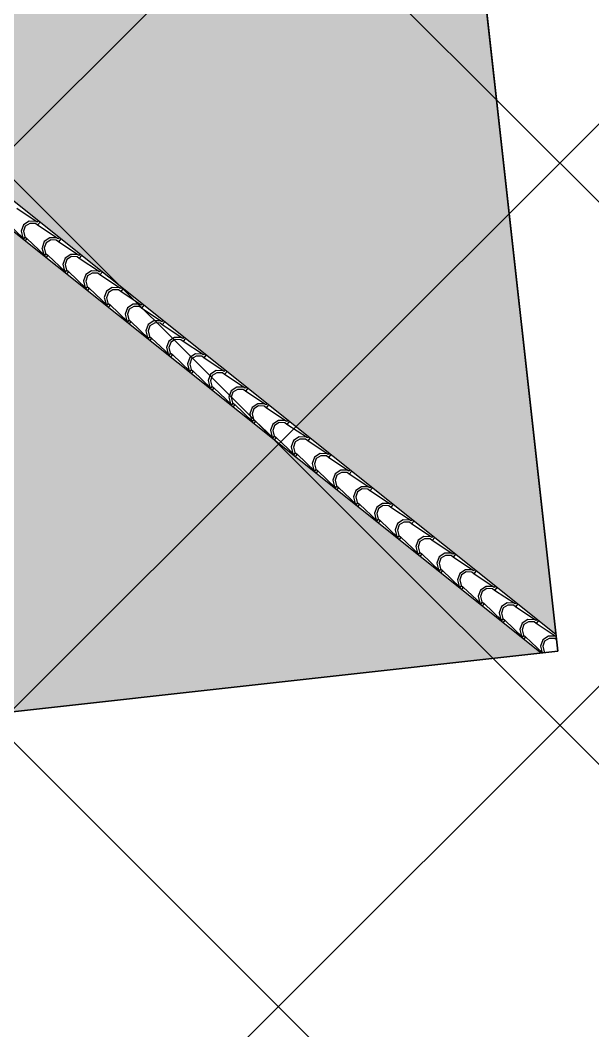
# Model space of a CAD drawing. Header units: millimetres. Extents: x 648844 to 649530, y 1246379 to 1246752.
# Drawn here: x 649288.94 to 649292.53, y 1246552.92 to 1246559.28 of the extents above; entities that cross this region are included whole.
import ezdxf

# ---------------------------------------------------------------- set-up
doc = ezdxf.new("R2010")
doc.units = ezdxf.units.MM
doc.header["$LTSCALE"] = 20
doc.header["$MEASUREMENT"] = 0
doc.layers.get('0').update_dxf_attribs({"linetype": 'CONTINUOUS'})
doc.layers.add('acera', color=8, linetype='CONTINUOUS')
doc.layers.add('TECHO', color=30, linetype='CONTINUOUS')

# ---------------------------------------------------------------- blocks, each defined once
blk = doc.blocks.new('TEJA45')
at = {"layer": 'TECHO'}
for p, q in [((-0.1915910165105004, 4.238486235740897), (-0.09791931933256848, 4.350000000000019)), ((-0.1042627085960035, 4.306883349536172), (-0.09843609721495739, 4.350000000000559)), ((-0.0899236405116497, 4.309532748100789), (-0.08519737324927235, 4.344979957377539)), ((-0.08566081842469231, 4.350000000000048), (-0.08284375475943051, 4.347182936334786)), ((-0.08520690562188094, 4.344819785472112), (-0.08002669109387028, 4.350000000000122)), ((3.552713678800501e-14, 4.260227204326622), (-0.1159182292588099, 4.162855751208912)), ((-0.0852076559721553, 4.269172403094505), (-0.1041128791895432, 4.306982768981751)), ((-0.07560361537717597, 4.278793904563692), (-0.089782529099935, 4.309514941465899)), ((-0.0474162125070734, 4.250297762661354), (-0.08522657839431957, 4.269202985878742)), ((-0.04491001779673809, 4.264601023314423), (-0.07563105469894538, 4.278779937037182)), ((-0.0094850399793458, 4.269212151439515), (-0.0449322492560924, 4.264485884177141)), ((4.973799150320701e-14, 4.278785035879814), (-0.009586078014912403, 4.269198957864852)), ((-0.3097487369831384, 4.120328765138016), (-0.2104962856374399, 4.238486274769556)), ((-0.2224212841525102, 4.188724973102381), (-0.2165133606621836, 4.232443329355096)), ((-0.2104539013465825, 4.238477996649426), (-0.2140209609375816, 4.242045056240421)), ((-0.2104539013465967, 4.238477996649419), (-0.2010012978956937, 4.229025393198516)), ((-0.208081091125905, 4.191376267011851), (-0.2033548238635277, 4.226823476288601)), ((-0.2010012978956794, 4.247930600100329), (-0.2045683574866644, 4.251497659691317)), ((-0.2033644487581583, 4.226662242335838), (-0.1915486944445277, 4.238477996649465)), ((-0.1915486944447764, 4.238477996649426), (-0.2010012978956794, 4.247930600100329)), ((-0.003757169871668964, 4.256098248815796), (-0.0474755261243871, 4.250190325325473)), ((-0.3191588410319568, 4.129773056964062), (-0.3227259006229417, 4.133340116555051)), ((-0.1159181902304027, 4.143950482081731), (-0.2340756998619469, 4.044698030736033)), ((-0.2033651858509131, 4.1510146718466), (-0.222270409068301, 4.188825037733846)), ((-0.1937600241473518, 4.160637441371289), (-0.2079389378701109, 4.191358478273497)), ((-0.1655739437549784, 4.132140232782604), (-0.2033843096422245, 4.151045455999991)), ((-0.1630664809882632, 4.14644461454392), (-0.1937875178904704, 4.160623528266679)), ((-0.1219155463064112, 4.137939673259112), (-0.1656339025591294, 4.132031749768789)), ((-0.12764152106827, 4.151054700825238), (-0.1630887303450166, 4.146328433562864)), ((-0.1159278668375592, 4.162857169042208), (-0.1277436211511898, 4.151041414728581)), ((-0.09850234030869132, 4.145431642513337), (-0.1159278668375663, 4.162857169042212)), ((-0.1079549437595944, 4.135979039062441), (-0.1159278668375663, 4.14395196214041)), ((-0.4279064574559399, 4.002171294534961), (-0.3286540061102414, 4.120328804166501)), ((-0.3405798597090239, 4.070566596668574), (-0.3346719362186974, 4.114284952921288)), ((-0.3215227157296638, 4.032856940598695), (-0.3404279389470517, 4.070667306485941)), ((-0.3286114444828456, 4.120320453513148), (-0.3321785040738447, 4.123887513104144)), ((-0.328611444482874, 4.120320453513145), (-0.319158841031971, 4.110867850062242)), ((-0.3262385417402598, 4.073219785922014), (-0.3215122744778824, 4.108666995198764)), ((-0.311916432918288, 4.042480978180546), (-0.326095346641047, 4.073202015082753)), ((-0.3215219918944356, 4.108504699199564), (-0.3097062375808051, 4.120320453513191)), ((-0.3097062375810467, 4.120320453513152), (-0.3191588410319497, 4.129773056964055)), ((-0.446768987619123, 4.002162910376885), (-0.450336047210115, 4.005729969967877)), ((-0.437316384168227, 4.011615513827795), (-0.440883443759212, 4.015182573418784)), ((-0.4278637807173169, 4.002162910376889), (-0.4373163841682199, 4.011615513827792)), ((-0.2340756608334686, 4.025792761608923), (-0.3522331704650128, 3.926540310263224)), ((-0.283731675002862, 4.013982702903839), (-0.3215420408901082, 4.032887926121226)), ((-0.2812229441797882, 4.028288205773407), (-0.3119439810819955, 4.042467119496166)), ((-0.2400739227393771, 4.019781097702669), (-0.2837922789920952, 4.013873174212346)), ((-0.2457980021581534, 4.032897250210837), (-0.2812452114349, 4.028170982948463)), ((-0.2340854099738365, 4.044699625905938), (-0.2459011642874671, 4.032883871592311)), ((-0.2166598834449687, 4.02727409937707), (-0.2340854099738436, 4.044699625905945)), ((-0.2261124868958646, 4.017821495926167), (-0.2340854099738294, 4.025794419004132)), ((-0.5460641779288835, 3.884013823931728), (-0.446811726583185, 4.002171333563268)), ((-0.4587384352657722, 3.952408220232972), (-0.4528305117754456, 3.996126576485686)), ((-0.4396802456084359, 3.914699209350832), (-0.4585854688258237, 3.952509575238079)), ((-0.4467689876191514, 4.002162910376867), (-0.4373163841682484, 3.992710306925964)), ((-0.4443959923545009, 3.955063304833079), (-0.4396697250921235, 3.990510514109829)), ((-0.4300728416892312, 3.924324514989806), (-0.4442517554119902, 3.955045551892013)), ((-0.439679535030713, 3.99034715606329), (-0.4278637807170824, 4.002162910376917)), ((-0.6642218984016708, 3.765856353328662), (-0.5649694470559723, 3.884013862960202)), ((-0.5768970108217957, 3.83424984380277), (-0.5709890873314691, 3.877968200055484)), ((-0.5649265307554003, 3.884005367240611), (-0.5684935903463995, 3.887572426831607)), ((-0.5649265307554145, 3.884005367240604), (-0.5554739273045115, 3.874552763789701)), ((-0.5554739273044973, 3.893457970691514), (-0.5590409868954893, 3.89702503028251)), ((-0.5578370781669904, 3.872189612927016), (-0.5460213238533598, 3.884005367240643)), ((-0.5460213238535943, 3.884005367240611), (-0.5554739273044973, 3.893457970691514)), ((-0.3522331314364777, 3.907635041136153), (-0.4703906410680219, 3.808382589790455)), ((-0.401889406250767, 3.895825173025077), (-0.4396997721380131, 3.914730396242465)), ((-0.3993794073712991, 3.910131797002897), (-0.4301004442735064, 3.924310710725656)), ((-0.3582322991741123, 3.901622522145985), (-0.4019506554268304, 3.895714598655662)), ((-0.3639544832466726, 3.91473979959661), (-0.3994016925234192, 3.910013532334236)), ((-0.3522429531101139, 3.926542082769668), (-0.3640587074237445, 3.914726328456041)), ((-0.3348174265812318, 3.909116556240797), (-0.3522429531101139, 3.926542082769679)), ((-0.3442700300321349, 3.899663952789901), (-0.3522429531101068, 3.907636875867869)), ((-0.5578377754871866, 3.796541478102924), (-0.5767429987045745, 3.83435184399017)), ((-0.5625534429686283, 3.836906823745043), (-0.557827175706251, 3.872354033021793)), ((-0.5482292504594071, 3.806168051797403), (-0.5624081641821661, 3.836889088699611)), ((-0.7823796188743231, 3.647698882725777), (-0.6831271675286246, 3.765856392357318)), ((-0.6950555863783023, 3.716091467368969), (-0.6891476628879758, 3.759809823621683)), ((-0.6830840738916635, 3.76584782410433), (-0.6866511334826626, 3.769414883695326)), ((-0.6830840738916919, 3.76584782410433), (-0.6736314704407889, 3.756395220653427)), ((-0.6807108935829973, 3.718750342655206), (-0.67598462632062, 3.754197551931956)), ((-0.6736314704407675, 3.775300427555241), (-0.6771985300317596, 3.778867487146229)), ((-0.6759946213032677, 3.754032069790743), (-0.6641788669896371, 3.76584782410437)), ((-0.6641788669898716, 3.765847824104334), (-0.6736314704407746, 3.775300427555237)), ((-0.4703906020396786, 3.789477320663238), (-0.5885481116712228, 3.690224869317539)), ((-0.5200471374986506, 3.777667643146319), (-0.5578575033858968, 3.796572866363707)), ((-0.517535870562817, 3.791975388232387), (-0.5482569074650243, 3.806154301955146)), ((-0.4763906756079805, 3.783463946589425), (-0.5201090318606987, 3.777556023099102)), ((-0.4821109643361083, 3.79658234898227), (-0.5175581736128549, 3.791856081719896)), ((-0.4704004962463912, 3.808384539633398), (-0.4822162505600218, 3.796568785319771)), ((-0.4529749697175092, 3.790959013104523), (-0.4704004962463841, 3.808384539633398)), ((-0.4624275731684122, 3.781506409653627), (-0.4704004962463841, 3.789479332731595)), ((-0.6759953053659373, 3.678383746855019), (-0.6949005285833252, 3.716194112742265)), ((-0.6663856592299666, 3.688011588605836), (-0.6805645729527257, 3.718732625508043)), ((-0.6356923337535179, 3.673818979461497), (-0.6664133706557251, 3.687997893184257)), ((-0.5885580393826686, 3.690226996497127), (-0.6003737936962992, 3.6784112421835)), ((-0.5711325128537865, 3.672801469968253), (-0.5885580393826544, 3.690226996497124)), ((-0.9005373393472667, 3.529541412122548), (-0.8012848880015682, 3.647698921754088)), ((-0.8132141619350435, 3.597933090933367), (-0.8073062384447169, 3.641651447186081)), ((-0.8012416170279337, 3.64769028096806), (-0.8048086766189329, 3.651257340559059)), ((-0.8012416170279621, 3.647690280968053), (-0.7917890135770591, 3.63823767751715)), ((-0.7988683441973592, 3.600593861565365), (-0.7941420769349818, 3.636041070842115)), ((-0.7917890135770378, 3.657142884418974), (-0.7953560731680227, 3.660709944009962)), ((-0.7941521644395451, 3.635874526654469), (-0.7823364101259145, 3.647690280968096)), ((-0.7823364101261348, 3.647690280968064), (-0.7917890135770378, 3.657142884418967)), ((-0.5885480726426167, 3.671319600190539), (-0.7067055822741608, 3.572067148844841)), ((-0.6382048687465414, 3.659510113267562), (-0.6760152346337875, 3.678415336484949)), ((-0.5945490520418204, 3.665305371032865), (-0.6382674082945385, 3.659397447542542)), ((-0.6002674454250894, 3.678424898367989), (-0.635714654701836, 3.673698631105616)), ((-0.5805851163046825, 3.663348866517349), (-0.5885580393826473, 3.671321789595314)), ((-0.794152835244688, 3.560226015607107), (-0.8130580584620759, 3.598036381494353)), ((-0.7845420680001425, 3.569855125413444), (-0.7987209817229015, 3.600576162315651)), ((-0.756362599994425, 3.5413525833888), (-0.7941729658816712, 3.560257806606188)), ((-0.7538487969466843, 3.555662570691752), (-0.7845698338488916, 3.569841484414511)), ((-0.7184239265140562, 3.560267447753709), (-0.7538711357908028, 3.555541180491335)), ((-0.706715582518946, 3.572069453360857), (-0.7185313368325765, 3.56025369904723)), ((-0.6892900559900497, 3.554643926831982), (-0.7067155825189246, 3.572069453360857)), ((-1.018695059820196, 3.411383941519318), (-0.9194426084744975, 3.529541451150859)), ((-0.9313727374915572, 3.479774714499563), (-0.9254648140012307, 3.523493070752277)), ((-0.9193991601642111, 3.529532737831794), (-0.9229662197552102, 3.533099797422789)), ((-0.9193991601642324, 3.529532737831776), (-0.9099465567133294, 3.520080134380873)), ((-0.9170257948113587, 3.482437380478231), (-0.9122995275489814, 3.517884589754981)), ((-0.9099465567133151, 3.538985341282704), (-0.9135136163043072, 3.542552400873692)), ((-0.9123097075758224, 3.517716983518195), (-0.9004939532621918, 3.529532737831822)), ((-0.9004939532624121, 3.529532737831797), (-0.9099465567133151, 3.5389853412827)), ((-0.7067055432457181, 3.553161879717699), (-0.8248630528772622, 3.453909428372)), ((-0.7127074284747792, 3.547146795476419), (-0.7564257847274973, 3.541238871986096)), ((-0.6987426594409527, 3.545191323381079), (-0.7067155825189175, 3.553164246459044)), ((-0.8248630138488267, 3.435004159244855), (-0.9430205234803708, 3.335751707899156)), ((-0.9123103651234814, 3.442068284359273), (-0.9312155883408693, 3.479878650246519)), ((-0.902698476770702, 3.451698662221872), (-0.9168773904934611, 3.48241969912408)), ((-0.8745203312423371, 3.423195053510049), (-0.9123306971295833, 3.442100276727437)), ((-0.8720052601382022, 3.437506161921242), (-0.9027262970404095, 3.451685075644001)), ((-0.8365804076030514, 3.442109997139426), (-0.872027616879798, 3.437383729877052)), ((-0.8248731256552233, 3.453911910224587), (-0.8366888799688539, 3.44209615591096)), ((-0.807447599126327, 3.436486383695708), (-0.824873125655202, 3.453911910224587)), ((-0.8169002025772301, 3.427033780244813), (-0.8248731256551949, 3.435006703322777)), ((-1.13685278029299, 3.293226470916263), (-1.037600328947292, 3.411383980547804)), ((-1.049531313047822, 3.361616338067563), (-1.043623389557496, 3.405334694320278)), ((-1.037556703300481, 3.41137519469552), (-1.04112376289148, 3.414942254286515)), ((-1.03755670330051, 3.411375194695516), (-1.028104099849607, 3.401922591244613)), ((-1.035183245425607, 3.3642808993893), (-1.03045697816323, 3.39972810866605)), ((-1.028104099849585, 3.420827798146426), (-1.031671159440577, 3.424394857737422)), ((-1.0304672507121, 3.399559440381921), (-1.018651496398469, 3.411375194695548)), ((-1.018651496398682, 3.41137519469552), (-1.028104099849585, 3.420827798146423)), ((-0.8308658049077238, 3.428988219919979), (-0.8745841611604419, 3.423080296429656)), ((-1.146261642985863, 3.30267025501016), (-1.149828702576848, 3.306237314601148)), ((-0.9430204844519352, 3.316846438772011), (-1.061177994083479, 3.217593987426312)), ((-1.030467895002218, 3.323910553111343), (-1.049373118219606, 3.361720918998589)), ((-1.020854885542022, 3.333542199031957), (-1.035033799264781, 3.364263235934164)), ((-0.9926780624902349, 3.305037523631288), (-1.030488428377481, 3.323942746848676)), ((-0.9901617233289102, 3.319349753150352), (-1.020882760231117, 3.333528666873111)), ((-0.9490241813424802, 3.310829644363299), (-0.9927425375951984, 3.304921720872976)), ((-0.9547368886924801, 3.323952546525081), (-0.9901840979692267, 3.319226279262708)), ((-0.9430306687915007, 3.335754367088317), (-0.9548464231051312, 3.32393861277469)), ((-0.9256051422625973, 3.318328840559435), (-0.9430306687914722, 3.33575436708831)), ((-0.9350577457135003, 3.308876237108539), (-0.9430306687914651, 3.316849160186504)), ((-1.255010500765792, 3.175069000313204), (-1.155758049420093, 3.293226509944745)), ((-1.167689888604336, 3.243457961633766), (-1.16178196511401, 3.28717631788648)), ((-1.148625424880983, 3.205752821863452), (-1.167530648098371, 3.243563187750699)), ((-1.155714246436759, 3.293217651559246), (-1.159281306027758, 3.296784711150242)), ((-1.15571424643678, 3.293217651559239), (-1.146261642985877, 3.283765048108336)), ((-1.153340696040082, 3.24612441829856), (-1.148614428777705, 3.28157162757531)), ((-1.139011294312198, 3.215385735839561), (-1.153190208034957, 3.246106772741769)), ((-1.148624793848377, 3.281401897245647), (-1.136809039534747, 3.293217651559274)), ((-1.136809039534953, 3.29321765155925), (-1.146261642985856, 3.302670255010153)), ((-1.273871789573029, 3.175060108422976), (-1.277438849164021, 3.178627168013964)), ((-1.264419186122126, 3.184512711873882), (-1.267986245713111, 3.188079771464871)), ((-1.254966582671223, 3.175060108422976), (-1.264419186122126, 3.184512711873879)), ((-1.061177955054994, 3.198688718299206), (-1.179335464686538, 3.099436266953507)), ((-1.110835793738126, 3.186879993752527), (-1.148646159625372, 3.205785216969915)), ((-1.108318186520428, 3.201193344379842), (-1.139039223422635, 3.215372258102601)), ((-1.067182557776327, 3.192671068806732), (-1.110900914029045, 3.186763145316409)), ((-1.072893369780999, 3.205795095910862), (-1.108340579057746, 3.201068828648488)), ((-1.061188211927778, 3.217596823952046), (-1.073003966241409, 3.205781069638419)), ((-1.043762685398868, 3.200171297423161), (-1.06118821192775, 3.217596823952043)), ((-1.053215288849771, 3.190718693972261), (-1.061188211927742, 3.19869161705023)), ((-1.373168221238593, 3.056911529710149), (-1.273915769892895, 3.17506903934169)), ((-1.285848464160601, 3.125299585201766), (-1.279940540670275, 3.169017941454481)), ((-1.266782954759748, 3.087595090615572), (-1.285688177977136, 3.125405456502818)), ((-1.27387178957305, 3.175060108422965), (-1.264419186122147, 3.165607504972062)), ((-1.271498146654451, 3.127967937208719), (-1.266771879392074, 3.16341514648547)), ((-1.257167703082374, 3.097229272647162), (-1.271346616805133, 3.127950309549369)), ((-1.266782336984654, 3.163244354109374), (-1.254966582671024, 3.175060108423001)), ((-1.491325941711231, 2.938754059107264), (-1.392073490365533, 3.056911568738805)), ((-1.404007039717101, 3.007141208767965), (-1.398099116226774, 3.05085956502068)), ((-1.392029332709299, 3.056902565286702), (-1.395596392300298, 3.060469624877697)), ((-1.39202933270932, 3.056902565286691), (-1.382576729258417, 3.047449961835788)), ((-1.382576729258403, 3.066355168737612), (-1.386143788849395, 3.069922228328608)), ((-1.384939880120932, 3.0450868109731), (-1.373124125807301, 3.056902565286727)), ((-1.3731241258075, 3.056902565286705), (-1.382576729258403, 3.066355168737608)), ((-1.179335425658017, 3.080530997826433), (-1.297492935289561, 2.981278546480734)), ((-1.228993524985995, 3.068722463873762), (-1.266803890873241, 3.08762768709115)), ((-1.226474649713587, 3.083036935610096), (-1.257195686615795, 3.097215849332855)), ((-1.185340934209286, 3.074512493250293), (-1.229059290462004, 3.06860456975997)), ((-1.19104985087089, 3.087637645296461), (-1.226497060147636, 3.082911378034087)), ((-1.179345755064055, 3.099439280815776), (-1.191161509377686, 3.087623526502149)), ((-1.161920228535138, 3.082013754286891), (-1.179345755064013, 3.099439280815766)), ((-1.171372831986041, 3.072561150835991), (-1.179345755064013, 3.08053407391396)), ((-1.384940484638499, 2.969437359367674), (-1.403845707855886, 3.007247725254921)), ((-1.389655597268458, 3.009811456121579), (-1.384929330006081, 3.045258665398329)), ((-1.375324111853324, 2.979072809456422), (-1.389503025576083, 3.00979384635863)), ((-1.609483662184033, 2.820596588504205), (-1.510231210838334, 2.938754098135746)), ((-1.522165615273849, 2.888982832332363), (-1.516257691783522, 2.932701188585078)), ((-1.510186875845577, 2.938745022150432), (-1.513753935436576, 2.942312081741427)), ((-1.510186875845605, 2.938745022150421), (-1.500734272394702, 2.929292418699518)), ((-1.507813047882699, 2.891654975032647), (-1.503086780620322, 2.927102184309398)), ((-1.500734272394673, 2.948197625601342), (-1.504301331985666, 2.95176468519233)), ((-1.503097423257209, 2.926929267836826), (-1.491281668943579, 2.938745022150453)), ((-1.49128166894377, 2.938745022150432), (-1.500734272394673, 2.948197625601335)), ((-1.297492896261112, 2.962373277353592), (-1.415650405892656, 2.863120826007894)), ((-1.347151256233893, 2.950564933994997), (-1.384961622121139, 2.969470157212385)), ((-1.344631112904288, 2.964880526839199), (-1.375352149806496, 2.979059440561958)), ((-1.303499310642231, 2.956353917693853), (-1.347217666894949, 2.95044599420353)), ((-1.309206331958961, 2.969480194682298), (-1.344653541235708, 2.964753927419924)), ((-1.297503298200333, 2.981281737679506), (-1.309319052513963, 2.969465983365879)), ((-1.280077771671415, 2.96385621115062), (-1.29750329820029, 2.981281737679495)), ((-1.289530375122318, 2.954403607699724), (-1.297503298200283, 2.962376530777686)), ((-1.503098014517263, 2.851279628119784), (-1.522003237734651, 2.88908999400703)), ((-1.493480520623876, 2.860916346264851), (-1.507659434346635, 2.891637383167058)), ((-1.462787576094982, 2.846724118068312), (-1.493508612997189, 2.860903031791072)), ((-1.41566084133661, 2.863124194543236), (-1.427476595650241, 2.851308440229609)), ((-1.398235314807685, 2.845698668014347), (-1.41566084133656, 2.863124194543225)), ((-1.727641382656969, 2.702439117900973), (-1.628388931311271, 2.820596627532513)), ((-1.640324190830356, 2.770824455898556), (-1.634416267340029, 2.81454281215127)), ((-1.628344418981847, 2.820587479014158), (-1.631911478572839, 2.82415453860515)), ((-1.628344418981868, 2.820587479014147), (-1.618891815530965, 2.811134875563244)), ((-1.625970498497189, 2.773498493941911), (-1.621244231234812, 2.808945703218662)), ((-1.618891815530944, 2.830040082465064), (-1.622458875121929, 2.833607142056053)), ((-1.621254966393487, 2.808771724700552), (-1.609439212079856, 2.820587479014179)), ((-1.609439212080048, 2.820587479014161), (-1.618891815530951, 2.830040082465064)), ((-1.415650366864142, 2.844215556880823), (-1.533807876495686, 2.744963105535124)), ((-1.465308987481798, 2.832407404116246), (-1.503119353369044, 2.851312627333634)), ((-1.42165768707698, 2.838195342137173), (-1.465376043329698, 2.83228741864685)), ((-1.427362813048838, 2.8513227440679), (-1.462810022325584, 2.846596476805527)), ((-1.407687918258588, 2.836246064563447), (-1.41566084133656, 2.844218987641415)), ((-1.621255544396, 2.733121896871847), (-1.640160767613388, 2.770932262759093)), ((-1.611636929394813, 2.742759883074104), (-1.625815843117572, 2.773480919976311)), ((-1.583466718729717, 2.714249874237503), (-1.621277084616963, 2.73315509745489)), ((-1.580944039285683, 2.728567709297419), (-1.61166507618789, 2.742746623020178)), ((-1.545519294137819, 2.733165293453617), (-1.580966503414565, 2.728439026191243)), ((-1.533818384472887, 2.744966651406965), (-1.545634138786518, 2.733150897093338)), ((-1.516392857943956, 2.727541124878073), (-1.533818384472831, 2.744966651406948)), ((-1.845799103129757, 2.584281647297914), (-1.746546651784058, 2.702439156929454)), ((-1.758482766386621, 2.652666079466556), (-1.752574842896294, 2.696384435719271)), ((-1.74650196211811, 2.702429935877895), (-1.750069021709102, 2.70599699546889)), ((-1.746501962118138, 2.702429935877877), (-1.737049358667235, 2.692977332426974)), ((-1.744127949111437, 2.655342012852969), (-1.73940168184906, 2.69078922212972)), ((-1.737049358667214, 2.711882539328798), (-1.740616418258206, 2.715449598919786)), ((-1.739412509529764, 2.690614181564278), (-1.727596755216133, 2.702429935877905)), ((-1.727596755216311, 2.702429935877895), (-1.737049358667214, 2.711882539328798)), ((-1.533807837467243, 2.726057836407978), (-1.651965347098788, 2.62680538506228)), ((-1.539816063509036, 2.720036766580851), (-1.583534419761754, 2.714128843090528)), ((-1.525845461394859, 2.718088521427173), (-1.533818384472831, 2.726061444505142)), ((-1.651965308070309, 2.607900115935173), (-1.770122817701854, 2.508647664589475)), ((-1.739413074274765, 2.61496416562397), (-1.758318297492153, 2.652774531511216)), ((-1.729793338165379, 2.624603419882536), (-1.743972251888138, 2.655324456784744)), ((-1.701624449977587, 2.596092344358734), (-1.739434815864833, 2.614997567576122)), ((-1.699100502478018, 2.610411300527293), (-1.729821539380225, 2.624590214250052)), ((-1.6636757752268, 2.615007842839329), (-1.699122984503546, 2.610281575576956)), ((-1.651975927609165, 2.626809108270695), (-1.663791681922795, 2.614993353957068)), ((-1.634550401080226, 2.609383581741803), (-1.651975927609101, 2.626809108270681)), ((-1.644003004531122, 2.599930978290903), (-1.651975927609094, 2.607903901368879)), ((-1.963956823602409, 2.466124176695029), (-1.86470437225671, 2.58428168632657)), ((-1.876641341943376, 2.53450770303095), (-1.87073341845305, 2.578226059283665)), ((-1.864659505254387, 2.584272392741614), (-1.868226564845386, 2.587839452332609)), ((-1.864659505254409, 2.584272392741603), (-1.855206901803506, 2.5748197892907)), ((-1.86228539972555, 2.537185531764937), (-1.857559132463173, 2.572632741041687)), ((-1.855206901803498, 2.593724996192527), (-1.85877396139449, 2.597292055783516)), ((-1.857570052666041, 2.572456638428005), (-1.845754298352411, 2.584272392741632)), ((-1.845754298352588, 2.584272392741617), (-1.855206901803491, 2.59372499619252)), ((-1.657974439943793, 2.601878191024166), (-1.701692796196511, 2.595970267533843)), ((-1.973364444939762, 2.47556745305625), (-1.976931504530747, 2.479134512647239)), ((-1.770122778673361, 2.489742395462365), (-1.888280288304905, 2.390489944116666)), ((-1.857570604153551, 2.496806434376108), (-1.876475827370939, 2.534616800263354)), ((-1.847949746935555, 2.506446956690137), (-1.862128660658314, 2.537167993592345)), ((-1.81978218122547, 2.477934814479969), (-1.857592547112716, 2.496840037697357)), ((-1.817256965670367, 2.49225489175716), (-1.847978002572574, 2.506433805479919)), ((-1.776132816376737, 2.483719615467727), (-1.819851172629456, 2.477811691977404)), ((-1.781832256315774, 2.496850392225053), (-1.81727946559252, 2.492124124962679)), ((-1.770133470745442, 2.508651565134425), (-1.781949225059073, 2.496835810820798)), ((-1.752707944216503, 2.491226038605529), (-1.770133470745385, 2.508651565134411)), ((-1.762160547667406, 2.481773435154633), (-1.770133470745371, 2.489746358232598)), ((-2.082114544075353, 2.347966706091803), (-1.982862092729654, 2.466124215723344)), ((-1.994799917499641, 2.416349326598954), (-1.988891994009315, 2.460067682851669)), ((-1.975728134032288, 2.378648703128178), (-1.994633357249675, 2.416459069015424)), ((-1.982817048390658, 2.466114849605344), (-1.986384107981657, 2.469681909196343)), ((-1.982817048390686, 2.466114849605333), (-1.973364444939783, 2.45666224615443)), ((-1.980442850339919, 2.419029050675103), (-1.975716583077542, 2.454476259951853)), ((-1.966106155705724, 2.388290493497742), (-1.980285069428483, 2.419011530399949)), ((-1.975727595802319, 2.454299095291731), (-1.963911841488688, 2.466114849605358)), ((-1.963911841488859, 2.46611484960534), (-1.973364444939762, 2.475567453056243)), ((-2.100974591526935, 2.347957306469077), (-2.104541651117927, 2.351524366060072)), ((-2.091521988076039, 2.357409909919983), (-2.095089047667024, 2.360976969510965)), ((-2.082069384625136, 2.347957306469073), (-2.091521988076039, 2.357409909919976)), ((-1.888280249276434, 2.37158467498956), (-2.006437758907978, 2.272332223643861)), ((-1.937939912473368, 2.359777284601215), (-1.975750278360614, 2.378682507818603)), ((-1.935413428861061, 2.374098482986273), (-1.966134465763268, 2.388277396709032)), ((-1.894291192810599, 2.365561039911164), (-1.938009549063317, 2.359653116420841)), ((-1.899988737404293, 2.378692941610829), (-1.935435946681039, 2.373966674348456)), ((-1.888291013881719, 2.390494021998155), (-1.90010676819535, 2.378678267684528)), ((-1.870865487352773, 2.373068495469258), (-1.888291013881648, 2.390494021998133)), ((-1.880318090803677, 2.363615892018363), (-1.888291013881641, 2.371588815096327)), ((-2.200272264548296, 2.229809235488567), (-2.101019813202598, 2.347966745120107)), ((-2.112958493056141, 2.29819095016515), (-2.107050569565814, 2.341909306417865)), ((-2.093885663911045, 2.260490971880294), (-2.112790887128433, 2.298301337767541)), ((-2.100974591526956, 2.347957306469056), (-2.091521988076053, 2.338504703018152)), ((-2.098600300954161, 2.300872569586161), (-2.093874033691783, 2.336319778862912)), ((-2.084262564476674, 2.270134030307005), (-2.098441478199433, 2.300855067209213)), ((-2.093885138938596, 2.336141552155457), (-2.082069384624965, 2.347957306469084)), ((-2.318429985020934, 2.111651764885686), (-2.219177533675236, 2.229809274517226)), ((-2.219132134663198, 2.229799763332796), (-2.222699194254197, 2.233366822923792)), ((-2.219132134663234, 2.229799763332785), (-2.209679531212331, 2.220347159881882)), ((-2.209679531212309, 2.239252366783706), (-2.213246590803301, 2.242819426374698)), ((-2.212042682074873, 2.217984009019183), (-2.200226927761243, 2.22979976333281)), ((-2.200226927761406, 2.2297997633328), (-2.209679531212309, 2.239252366783703)), ((-2.006437719879585, 2.25342695451668), (-2.124595229511129, 2.154174503170982)), ((-2.056097643721252, 2.24161975472245), (-2.093908009608498, 2.260524977939838)), ((-2.053569892051748, 2.25594207421538), (-2.084290928953955, 2.270120987938139)), ((-2.012449569244438, 2.2474024643546), (-2.056167925497157, 2.241494540864277)), ((-2.018145218494176, 2.260535490996432), (-2.053592427770923, 2.255809223734058)), ((-2.006448557017997, 2.272336478861885), (-2.018264311331627, 2.260520724548257)), ((-1.989023030489044, 2.254910952332985), (-2.006448557017926, 2.272336478861867)), ((-1.998475633939947, 2.245458348882085), (-2.006448557017919, 2.253431271960061)), ((-2.231117068612647, 2.180032573731356), (-2.225209145122321, 2.223750929984071)), ((-2.212043193789803, 2.142333240632382), (-2.230948417007191, 2.180143606519628)), ((-2.216757751568522, 2.182716088496324), (-2.212031484306145, 2.218163297773074)), ((-2.20241897324761, 2.151977567116258), (-2.216597886970369, 2.182698604018466)), ((-2.436587705493885, 1.993494294282453), (-2.337335254148186, 2.111651803913993)), ((-2.349275644168912, 2.061874197299353), (-2.343367720678586, 2.105592553552068)), ((-2.337289677799475, 2.111642220196526), (-2.340856737390467, 2.115209279787518)), ((-2.337289677799504, 2.111642220196511), (-2.327837074348601, 2.102189616745608)), ((-2.33491520218265, 2.064559607408288), (-2.330188934920272, 2.100006816685038)), ((-2.327837074348579, 2.121094823647432), (-2.331404133939571, 2.124661883238428)), ((-2.330200225211151, 2.099826465882909), (-2.31838447089752, 2.111642220196536)), ((-2.318384470897676, 2.111642220196526), (-2.327837074348579, 2.121094823647429)), ((-2.124595190482559, 2.135269234043939), (-2.242752700114103, 2.03601678269824)), ((-2.17425537496915, 2.123462224843689), (-2.212065740856396, 2.142367448061076)), ((-2.171726355244928, 2.137785665445634), (-2.202447392147135, 2.151964579168393)), ((-2.130607945679202, 2.129243888797919), (-2.17432630193192, 2.123335965307596)), ((-2.136301699582702, 2.142378040382205), (-2.171748908859449, 2.137651773119831)), ((-2.124606100154274, 2.154178935725614), (-2.136421854467905, 2.142363181411987)), ((-2.107180573625321, 2.136753409196714), (-2.124606100154196, 2.154178935725589)), ((-2.116633177076217, 2.127300805745815), (-2.124606100154182, 2.13527372882378)), ((-2.330200723668554, 2.024175509384502), (-2.349105946885942, 2.061985875271748)), ((-2.320575382017786, 2.033821103923863), (-2.334754295740545, 2.06454214082607)), ((-2.289882818435615, 2.01962925667474), (-2.320603855337822, 2.033808170397499)), ((-2.242763643290552, 2.036021392589344), (-2.254579397604182, 2.024205638275717)), ((-2.225338116761591, 2.018595866060441), (-2.242763643290466, 2.036021392589316)), ((-2.554745425966679, 1.875336823679397), (-2.455492974620981, 1.993494333310938)), ((-2.467434219725661, 1.943715820863755), (-2.461526296235334, 1.987434177116469)), ((-2.455447220935753, 1.993484677060259), (-2.459014280526752, 1.997051736651255)), ((-2.455447220935774, 1.993484677060245), (-2.445994617484871, 1.984032073609342)), ((-2.453072652796898, 1.946403126319346), (-2.448346385534521, 1.981850335596096)), ((-2.44599461748485, 2.002937280511166), (-2.449561677075842, 2.006504340102154)), ((-2.448357768347428, 1.981668922746636), (-2.436542014033797, 1.993484677060263)), ((-2.436542014033947, 1.993484677060259), (-2.44599461748485, 2.002937280511162)), ((-2.242752661085667, 2.017111513571098), (-2.360910170717212, 1.9178590622254)), ((-2.292413106217069, 2.005304694964952), (-2.330223472104315, 2.02420991818234)), ((-2.248766322111251, 2.011085313241601), (-2.292484678363969, 2.005177389751278)), ((-2.254458180671243, 2.024220589767982), (-2.28990538994799, 2.019494322505608)), ((-2.234790720212494, 2.009143262609545), (-2.242763643290459, 2.017116185687509)), ((-2.44835825354734, 1.906017778136647), (-2.467263476764728, 1.943828144023893)), ((-2.438731790788353, 1.915664640732292), (-2.452910704511112, 1.946385677634499)), ((-2.408039281627133, 1.901472847904234), (-2.43876031852934, 1.915651761626993)), ((-2.360921186426829, 1.917863849453074), (-2.372736940740459, 1.906048095139447)), ((-2.343495659897862, 1.90043832292417), (-2.360921186426737, 1.917863849453049)), ((-2.672903146439467, 1.757179353076342), (-2.573650695093768, 1.875336862707883)), ((-2.585592795282174, 1.825557444429958), (-2.579684871791848, 1.869275800682672)), ((-2.573604764072023, 1.875327133923982), (-2.577171823663022, 1.878894193514977)), ((-2.573604764072044, 1.875327133923967), (-2.564152160621141, 1.865874530473064)), ((-2.571230103411139, 1.828246645230415), (-2.566503836148762, 1.863693854507165)), ((-2.564152160621127, 1.884779737374888), (-2.567719220212119, 1.88834679696588)), ((-2.566515311483705, 1.863511379610362), (-2.554699557170075, 1.875327133923989)), ((-2.554699557170224, 1.875327133923978), (-2.564152160621127, 1.884779737374881)), ((-2.360910131688769, 1.898953793098254), (-2.479067641320313, 1.799701341752556)), ((-2.410570837464959, 1.887147165086184), (-2.448381203352206, 1.906052388303571)), ((-2.366924698545105, 1.892926737685034), (-2.410643054797823, 1.887018814194711)), ((-2.372614661760217, 1.906063139153702), (-2.408061871036963, 1.901336871891328)), ((-2.352948263348765, 1.890985719473271), (-2.360921186426737, 1.898958642551243)), ((-2.479067602291835, 1.780796072625453), (-2.597225111923379, 1.681543621279754)), ((-2.566515783426098, 1.78786004688876), (-2.585421006643486, 1.825670412776006)), ((-2.556888199558905, 1.797508177540724), (-2.571067113281664, 1.828229214442931)), ((-2.528728568712815, 1.768989635207408), (-2.566538934600061, 1.787894858424796)), ((-2.526195744818651, 1.783316439133724), (-2.556916781720858, 1.797495352856483)), ((-2.490771142849198, 1.787905688539425), (-2.526218352125944, 1.783179421277051)), ((-2.479078729563106, 1.799706306316804), (-2.490894483876737, 1.787890552003176)), ((-2.461653203034139, 1.782280779787897), (-2.479078729563014, 1.799706306316772)), ((-2.471105806485035, 1.772828176336997), (-2.479078729563007, 1.780801099414965)), ((-2.791060866912261, 1.639021882473276), (-2.691808415566562, 1.757179392104817)), ((-2.703751370838674, 1.707399067996157), (-2.697843447348347, 1.751117424248871)), ((-2.691762307208286, 1.757169590787711), (-2.695329366799285, 1.760736650378707)), ((-2.691762307208322, 1.757169590787701), (-2.682309703757419, 1.747716987336798)), ((-2.689387554025622, 1.710090164139668), (-2.684661286763244, 1.745537373416418)), ((-2.68230970375739, 1.766622194238618), (-2.685876763348382, 1.770189253829606)), ((-2.684672854619983, 1.745353836474088), (-2.672857100306352, 1.757169590787715)), ((-2.672857100306487, 1.757169590787715), (-2.68230970375739, 1.766622194238618)), ((-2.485083074978945, 1.774768162128474), (-2.528801431231663, 1.768860238638151)), ((-2.597225072894851, 1.662638352152683), (-2.715382582526395, 1.563385900806985)), ((-2.684673313304828, 1.669702315640802), (-2.703578536522215, 1.707512681528048)), ((-2.675044608329848, 1.679351714349984), (-2.689223522052608, 1.710072751252191)), ((-2.646886299960748, 1.650832105328671), (-2.684696665847994, 1.669737328546059)), ((-2.644352208010176, 1.665160030363211), (-2.675073244912383, 1.67933894408597)), ((-2.603241451413716, 1.65660958657179), (-2.646959807666434, 1.650701663081467)), ((-2.608927623939977, 1.6697482379249), (-2.644374833216723, 1.665021970662526)), ((-2.597236272699384, 1.681548763180533), (-2.609052027013014, 1.669733008866906)), ((-2.579810746170402, 1.664123236651626), (-2.597236272699277, 1.681548763180501)), ((-2.589263349621298, 1.654670633200727), (-2.59723627269927, 1.662643556278695)), ((-2.909218587385205, 1.520864411870047), (-2.809966136039506, 1.639021921501588)), ((-2.821909946394939, 1.589240691564164), (-2.816002022904613, 1.632959047816879)), ((-2.802830843183607, 1.55154458439295), (-2.821736066400995, 1.589354950280196)), ((-2.809919850344563, 1.639012047651438), (-2.813486909935556, 1.64257910724243)), ((-2.809919850344592, 1.639012047651423), (-2.800467246893689, 1.62955944420052)), ((-2.807545004639749, 1.591933683051629), (-2.802818737377372, 1.627380892328379)), ((-2.793201017100024, 1.561195251157582), (-2.807379930822783, 1.591916288059789)), ((-2.800467246893668, 1.648464651102348), (-2.80403430648466, 1.65203171069334)), ((-2.80283039775626, 1.627196293337814), (-2.79101464344263, 1.639012047651441)), ((-2.791014643442765, 1.639012047651441), (-2.800467246893668, 1.648464651102344)), ((-2.918624790029938, 1.530307107966074), (-2.92219184962093, 1.533874167557062)), ((-2.909172186579035, 1.520854504515167), (-2.918624790029938, 1.53030710796607)), ((-2.715382543497967, 1.544480631679839), (-2.833540053129511, 1.445228180334141)), ((-2.76504403120866, 1.532674575449917), (-2.802854397095906, 1.551579798667305)), ((-2.762508671201701, 1.547003621592701), (-2.793229708103908, 1.56118253531546)), ((-2.721399827845751, 1.538451011015471), (-2.765118184098469, 1.532543087525148)), ((-2.727084105028048, 1.55159078731074), (-2.762531314304795, 1.546864520048366)), ((-2.715393815835661, 1.563391220044263), (-2.727209570149292, 1.551575465730636)), ((-2.697968289306679, 1.545965693515353), (-2.715393815835554, 1.563391220044231)), ((-2.707420892757582, 1.536513090064457), (-2.715393815835547, 1.544486013142421)), ((-3.027376307857843, 1.402706941267166), (-2.928123856512144, 1.520864450898706)), ((-2.940068521951446, 1.471082315130367), (-2.934160598461119, 1.514800671383082)), ((-2.920988373062372, 1.433386853145059), (-2.939893596279759, 1.471197219032305)), ((-2.928077393480834, 1.520854504515164), (-2.931644453071826, 1.524421564106159)), ((-2.928077393480862, 1.520854504515153), (-2.918624790029959, 1.51140190106425)), ((-2.92570245525399, 1.473777201962687), (-2.920976187991613, 1.509224411239437)), ((-2.911357425870584, 1.443038787966014), (-2.925536339593343, 1.473759824868221)), ((-2.920987940892537, 1.50903875020154), (-2.909172186578907, 1.520854504515167)), ((-3.145534028330495, 1.284549470664281), (-3.046281576984796, 1.402706980295822)), ((-3.046234936617104, 1.402696961378897), (-3.049801996208103, 1.406264020969893)), ((-3.04623493661714, 1.402696961378876), (-3.036782333166236, 1.393244357927973)), ((-3.036782333166215, 1.412149564829807), (-3.0403493927572, 1.415716624420792)), ((-3.039145484028815, 1.390881207065267), (-3.027329729715184, 1.402696961378894)), ((-3.027329729715305, 1.402696961378897), (-3.036782333166208, 1.4121495648298)), ((-2.833540014101025, 1.426322911207034), (-2.95169752373257, 1.327070459861336)), ((-2.883201762456515, 1.414517045571142), (-2.921012128343762, 1.433422268788529)), ((-2.880665134393212, 1.428847212822195), (-2.911386171295419, 1.443026126544954)), ((-2.839558204279591, 1.420292435458908), (-2.883276560532309, 1.414384511968585)), ((-2.845240586117015, 1.43343333669646), (-2.880687795393762, 1.428707069434086)), ((-2.833551358971938, 1.445233676907993), (-2.845367113285569, 1.433417922594366)), ((-2.81612583244295, 1.427808150379082), (-2.833551358971825, 1.445233676907957)), ((-2.825578435893853, 1.418355546928183), (-2.833551358971818, 1.426328470006148)), ((-3.058227097507704, 1.352923938698371), (-3.052319174017377, 1.396642294951086)), ((-3.039145902941115, 1.315229121897154), (-3.058051126158503, 1.3530394877844)), ((-3.043859905868239, 1.355620720873752), (-3.039133638605861, 1.391067930150502)), ((-3.029513834641143, 1.32488232477445), (-3.043692748363902, 1.355603361676657)), ((-2.951697484704127, 1.308165190734183), (-3.069854994335671, 1.208912739388484)), ((-3.00135949370442, 1.296359515692391), (-3.039169859591667, 1.315264738909779)), ((-2.998821597584737, 1.310690804051681), (-3.029542634486944, 1.32486971777444)), ((-2.957716580713459, 1.302133859902348), (-3.001434936966177, 1.296225936412025)), ((-2.963397067206891, 1.315275886082055), (-2.998844276483638, 1.310549618819682)), ((-2.951708902108216, 1.327076133771723), (-2.963524656421846, 1.315260379458095)), ((-2.93428337557922, 1.309650607242808), (-2.951708902108102, 1.327076133771691)), ((-2.943735979030116, 1.300198003791909), (-2.951708902108088, 1.308170926869881))]:
    blk.add_line(p, q, dxfattribs=at)

msp = doc.modelspace()

# ---------------------------------------------------------------- hatches: boundary and pattern name
h = msp.add_hatch()
h.set_pattern_fill('ANSI37', color=4, scale=20, style=0)
h.set_pattern_definition([(45, (-526.4316489867633, -3378.367883687839), (-1.767766952966369, 1.767766952966369), []), (135, (-526.4316489867633, -3378.367883687839), (-1.767766952966369, -1.767766952966369), [])])
h.paths.add_polyline_path([(649227.1070225898, 1246567.94119936), (649231.6771613231, 1246532.207660218), (649229.0601248409, 1246515.25948995), (649314.6874600542, 1246516.703207979), (649306.9879679593, 1246570.059864507)])
h.paths.add_polyline_path([(649257.7023071024, 1246528.978252781), (649287.2058541841, 1246528.978252781), (649287.2058541841, 1246534.492441051), (649257.7023071024, 1246534.492441051)], flags=24)
at = {"layer": 'acera'}
h = msp.add_hatch(dxfattribs=at)
h.set_pattern_fill('PETRA11,_O', color=9, scale=7, pattern_type=2)
h.set_pattern_definition([(0, (2687.656187323621, -252.1344165771734), (7, 7), [2.1, -2.45, 0.35, -2.1]), (0, (2690.456187323667, -250.7344165772665), (7, 7), [0.35, -1.75, 1.4, -3.5]), (0, (2691.506187323597, -250.3844165771734), (7, 7), [0.35, -6.649999999999999]), (0, (2688.35618732369, -250.0344165770803), (7, 7), [1.4, -5.600000000000001]), (0, (2687.656187323621, -249.3344165771268), (7, 7), [0.7000000000000001, -6.3]), (0, (2692.556187323644, -248.6344165771734), (7, 7), [0.7000000000000001, -0.35, 0.35, -5.600000000000001]), (0, (2689.756187323597, -248.2844165770803), (7, 7), [1.05, -5.95]), (0, (2688.006187323597, -247.5844165771268), (7, 7), [0.7000000000000001, -6.3]), (0, (2690.806187323644, -246.8844165771734), (7, 7), [0.35, -2.1, 1.05, -3.5]), (0, (2689.406187323621, -246.5344165770803), (7, 7), [0.7000000000000001, -6.3]), (0, (2691.85618732369, -246.18441657722), (7, 7), [0.7000000000000001, -6.3]), (0, (2690.456187323667, -245.8344165771268), (7, 7), [0.7000000000000001, -6.3]), (0, (2693.256187323597, -245.4844165772665), (7, 7), [0.7000000000000001, -6.3]), (90, (2687.306187323644, -252.1344165771734), (-6.999999999999999, 7), [1.4, -0.35, 0.7000000000000001, -2.8, 1.4, -0.35]), (90, (2687.656187323621, -247.5844165771268), (-6.999999999999999, 7), [0.35, -6.649999999999999]), (90, (2688.706187323667, -249.68441657722), (-6.999999999999999, 7), [0.7000000000000001, -1.4, 0.35, -4.55]), (90, (2689.056187323644, -248.6344165771734), (-6.999999999999999, 7), [0.7000000000000001, -1.4, 1.05, -3.850000000000001]), (90, (2690.10618732369, -250.3844165771734), (-6.999999999999999, 7), [0.35, -3.5, 0.7000000000000001, -0.35, 0.7000000000000001, -1.4]), (90, (2690.456187323667, -251.0844165771268), (-6.999999999999999, 7), [0.35, -6.649999999999999]), (90, (2691.156187323621, -248.9844165772665), (-6.999999999999999, 7), [0.35, -0.35, 1.05, -5.25]), (90, (2691.506187323597, -250.0344165770803), (-6.999999999999999, 7), [0.7000000000000001, -2.8, 0.35, -0.35, 0.35, -2.45]), (90, (2692.206187323667, -251.7844165770803), (-6.999999999999999, 7), [1.05, -5.95]), (90, (2692.906187323621, -246.5344165770803), (-6.999999999999999, 7), [0.35, -0.35, 0.35, -5.95]), (90, (2693.256187323597, -248.2844165770803), (-6.999999999999999, 7), [1.05, -5.95]), (90, (2694.131187323597, -248.80941657722), (-6.999999999999999, 7), [0.35, -6.649999999999999]), (45, (2689.756187323597, -252.1344165771734), (7.771561172376096e-16, 7.000000000133173), [0.4949700000000001, -9.4045249368]), (45, (2689.056187323644, -245.4844165772665), (7.771561172376096e-16, 7.000000000133173), [0.4949700000000001, -1.48491, 1.48491, -6.434704936799999]), (45, (2689.756187323597, -246.5344165770803), (7.771561172376096e-16, 7.000000000133173), [0.9899400000000002, -2.4748738, 0.4949700000000001, -5.9397111368]), (45, (2691.156187323621, -246.8844165771734), (7.771561172376096e-16, 7.000000000133173), [0.9899400000000002, -3.464825, 0.4949700000000001, -4.9497599368]), (45, (2688.35618732369, -250.0344165770803), (7.771561172376096e-16, 7.000000000133173), [0.4949700000000001, -9.4045249368]), (45, (2690.10618732369, -250.0344165770803), (7.771561172376096e-16, 7.000000000133173), [1.484924, -8.414570936799999]), (45, (2691.506187323597, -249.3344165771268), (7.771561172376096e-16, 7.000000000133173), [0.4949700000000001, -2.969848, 0.4949700000000001, -5.9397069368]), (45, (2692.556187323644, -248.6344165771734), (7.771561172376096e-16, 7.000000000133173), [0.9899400000000002, -8.9095549368]), (45, (2693.956187323667, -248.6344165771734), (7.771561172376096e-16, 7.000000000133173), [0.9899400000000002, -8.9095549368]), (45, (2693.956187323667, -250.7344165772665), (7.771561172376096e-16, 7.000000000133173), [0.4949700000000001, -9.4045249368]), (45, (2693.256187323597, -247.2344165772665), (7.771561172376096e-16, 7.000000000133173), [0.4949700000000001, -9.4045249368]), (45, (2692.556187323644, -246.18441657722), (7.771561172376096e-16, 7.000000000133173), [0.4949700000000001, -9.4045249368]), (45, (2693.956187323667, -245.4844165772665), (7.771561172376096e-16, 7.000000000133173), [0.4949700000000001, -9.4045249368]), (45, (2687.306187323644, -245.4844165772665), (7.771561172376096e-16, 7.000000000133173), [0.4949700000000001, -9.4045249368]), (45, (2690.806187323644, -248.2844165770803), (7.771561172376096e-16, 7.000000000133173), [0.4949700000000001, -9.4045249368]), (45, (2691.506187323597, -245.4844165772665), (7.771561172376096e-16, 7.000000000133173), [0.4949700000000001, -3.464825, 0.4949700000000001, -5.444729936799999]), (45, (2688.35618732369, -249.3344165771268), (7.771561172376096e-16, 7.000000000133173), [0.9899400000000002, -8.9095549368]), (45, (2688.35618732369, -247.5844165771268), (7.771561172376096e-16, 7.000000000133173), [1.48491, -8.414584936799999]), (135, (2687.656187323621, -249.3344165771268), (-7.000000000133173, 7.771561172376096e-16), [0.74249, -9.1570049368]), (135, (2691.506187323597, -249.68441657722), (-7.000000000133173, 7.771561172376096e-16), [0.4949700000000001, -9.4045249368]), (135, (2693.60618732369, -248.6344165771734), (-7.000000000133173, 7.771561172376096e-16), [0.4949700000000001, -9.4045249368]), (135, (2691.156187323621, -247.2344165772665), (-7.000000000133173, 7.771561172376096e-16), [0.4949700000000001, -9.4045249368]), (135, (2691.506187323597, -246.18441657722), (-7.000000000133173, 7.771561172376096e-16), [0.4949700000000001, -9.4045249368]), (135, (2690.456187323667, -245.8344165771268), (-7.000000000133173, 7.771561172376096e-16), [0.4949700000000001, -9.4045249368]), (135, (2691.85618732369, -246.18441657722), (-7.000000000133173, 7.771561172376096e-16), [0.4949700000000001, -9.4045249368]), (135, (2687.656187323621, -250.3844165771734), (-7.000000000133173, 7.771561172376096e-16), [0.4949700000000001, -9.4045249368]), (135, (2689.056187323644, -247.93441657722), (-7.000000000133173, 7.771561172376096e-16), [0.4949700000000001, -9.4045249368]), (135, (2689.056187323644, -250.0344165770803), (-7.000000000133173, 7.771561172376096e-16), [0.9899400000000002, -8.9095549368]), (135, (2690.456187323667, -250.7344165772665), (-7.000000000133173, 7.771561172376096e-16), [0.9899400000000002, -8.9095549368]), (135, (2693.256187323597, -246.8844165771734), (-7.000000000133173, 7.771561172376096e-16), [0.9899400000000002, -8.9095549368]), (135, (2691.156187323621, -248.6344165771734), (-7.000000000133173, 7.771561172376096e-16), [0.4949700000000001, -9.4045249368]), (135, (2692.206187323667, -250.7344165772665), (-7.000000000133173, 7.771561172376096e-16), [0.9899400000000002, -5.939696000000001, 0.4949700000000001, -2.4748889368]), (135, (2688.006187323597, -247.5844165771268), (-7.000000000133173, 7.771561172376096e-16), [0.9899400000000002, -1.9798989, 0.9899400000000002, -5.9397160368]), (135, (2687.306187323644, -251.43441657722), (-7.000000000133173, 7.771561172376096e-16), [0.9898, -2.4752, 0.9898, -2.4752, 0.4949, -2.4745949368]), (26.56505118, (2689.756187323597, -250.0344165770803), (7.000000000000657, 3.569913253897994e-10), [1.5652, -0.7826, 0.7826, -12.522075839]), (26.56505118, (2690.806187323644, -245.8344165771268), (7.000000000000657, 3.569913253897994e-10), [1.5652, -14.087275839]), (26.56505118, (2690.806187323644, -250.7344165772665), (7.000000000000657, 3.569913253897994e-10), [0.7826, -14.869875839]), (26.56505118, (2687.656187323621, -250.3844165771734), (7.000000000000657, 3.569913253897994e-10), [0.7826, -14.869875839]), (26.56505118, (2689.056187323644, -248.6344165771734), (7.000000000000657, 3.569913253897994e-10), [0.7826, -14.869875839]), (26.56505118, (2687.656187323621, -247.93441657722), (7.000000000000657, 3.569913253897994e-10), [0.7826, -14.869875839]), (63.43494882, (2688.706187323667, -247.2344165772665), (3.569905482336821e-10, 7.000000000000657), [0.7825999999999981, -14.86987583899997]), (63.43494882, (2691.156187323621, -247.2344165772665), (3.569905482336821e-10, 7.000000000000657), [0.7825999999999981, -14.86987583899997]), (63.43494882, (2691.85618732369, -252.1344165771734), (3.569905482336821e-10, 7.000000000000657), [0.7825999999999981, -14.86987583899997]), (63.43494882, (2687.306187323644, -248.2844165770803), (3.569905482336821e-10, 7.000000000000657), [0.7825999999999981, -14.86987583899997]), (63.43494882, (2690.10618732369, -251.7844165770803), (3.569905482336821e-10, 7.000000000000657), [0.7825999999999981, -5.478199999999984, 0.7825999999999981, -8.60907583899997]), (116.56505118, (2689.056187323644, -245.8344165771268), (-3.569913253897994e-10, 7.000000000000657), [0.7826, -14.869875839]), (116.56505118, (2693.256187323597, -247.2344165772665), (-3.569913253897994e-10, 7.000000000000657), [0.7826, -14.869875839]), (116.56505118, (2690.10618732369, -245.8344165771268), (-3.569913253897994e-10, 7.000000000000657), [0.7826, -14.869875839]), (116.56505118, (2687.306187323644, -249.68441657722), (-3.569913253897994e-10, 7.000000000000657), [0.7826, -14.869875839]), (153.43494882, (2692.556187323644, -250.7344165772665), (-7.000000000000657, 3.569928797020339e-10), [0.7826, -14.869875839]), (153.43494882, (2693.956187323667, -248.9844165772665), (-7.000000000000657, 3.569928797020339e-10), [0.7826, -14.869875839]), (153.43494882, (2689.756187323597, -248.2844165770803), (-7.000000000000657, 3.569928797020339e-10), [0.7826, -14.869875839]), (153.43494882, (2690.806187323644, -246.8844165771734), (-7.000000000000657, 3.569928797020339e-10), [0.7826, -14.869875839]), (153.43494882, (2693.256187323597, -245.4844165772665), (-7.000000000000657, 3.569928797020339e-10), [0.7826, -14.869875839]), (153.43494882, (2688.35618732369, -252.1344165771734), (-7.000000000000657, 3.569928797020339e-10), [1.1739, -14.478575839])])
h.paths.add_polyline_path([(649283.898857577, 1246567.306840106), (649285.5040638504, 1246565.422898103, -0.5959075874314445), (649300.053415596, 1246547.834134463, -0.03615141648028428), (649299.5349050825, 1246546.864976565), (649302.0383112966, 1246546.864976565, 0.02221171018791313), (649302.5000927125, 1246548.131738343), (649301.5074124701, 1246559.662776412, 0.3561759047919009)])
h.paths.add_polyline_path([(649301.50741247, 1246559.662776413), (649302.5000927123, 1246548.131738343, 0.1980428568731935)])
at = {"layer": 'TECHO'}
h = msp.add_hatch(dxfattribs=at)
h.set_pattern_fill('SPANTILE', color=9, scale=0.2049999999999999, angle=384.7224991800267, style=0, pattern_type=2)
h.set_pattern_definition([(11.31662448474413, (649339.0213050322, 1246583.878855366), (-2.422260054542765, -0.4756906117260807), [0.1893117599999994, -4.543480804999982]), (276.3469244847441, (649339.2069360641, 1246583.916004258), (0.226405908577706, -0.1810810994032878), [0.01639999999999999, -0.1886]), (96.34692448474402, (649339.2458979485, 1246583.714073747), (-0.226405908577706, 0.1810810994032878), [0.05739999999999997, -0.1475999999999999]), (186.3469244847441, (649339.2395524749, 1246583.771121928), (-0.1810810994032877, -0.226405908577706), [0.02049999999999992, -0.1844999999999994]), (6.346924484744093, (649339.2046741858, 1246583.89925153), (0.1810810994032878, 0.226405908577706), [0.02049999999999992, -0.1844999999999994]), (96.34692448474402, (649339.2250485361, 1246583.90151777), (-0.226405908577706, 0.1810810994032878), [0.01639999999999998, -0.1885999999999999]), (96.34692448474402, (649339.229598468, 1246583.712260754), (-0.226405908577706, 0.1810810994032878), [0.04099999999999997, -0.1639999999999999]), (181.3772244847441, (649339.2250659872, 1246583.753009455), (-2.467584469708936, -0.06820714602677225), [0.18931176, -4.543480805]), (149.0430244847442, (649339.2148788121, 1246583.751876335), (3.758252696252265, -2.26340155561673), [0.05412163999999996, -5.358033749999995]), (114.7818244847441, (649339.1684666917, 1246583.779716191), (-0.2490679976808361, 0.3848247281260904), [0.0518613099999999, -0.5964054749999982]), (77.91202448474405, (649339.1467282338, 1246583.826801639), (-0.1584183596341567, -0.4301494649268826), [0.05186130999999987, -0.5964054749999977]), (43.65082448474422, (649339.157588737, 1246583.877513073), (3.169030816523185, 3.033923798446827), [0.05412163999999998, -5.358033749999997]), (116.5718244847441, (649339.1815956166, 1246583.791489734), (1.064262102748422, -2.150528179267808), [0.04150942499999998, -4.109424259999998]), (76.12202448474406, (649339.1630277146, 1246583.828614632), (0.5656893258233504, 2.331827793774859), [0.04150942499999997, -4.109424259999997]), (43.75232448474411, (649339.1729839025, 1246583.868912266), (2.422039745242812, 2.33204815655768), [0.04387184499999996, -4.343319624999995]), (148.9415244847441, (649339.2191781248, 1246583.768855687), (2.875288288087373, -1.742825978813587), [0.043871845, -4.343319624999999])])
h.paths.add_polyline_path([(649292.3036764999, 1246555.417487366), (649287.6165948937, 1246559.16624947), (649291.3653569979, 1246563.853331076)])
h = msp.add_hatch(dxfattribs=at)
h.set_pattern_fill('SPANTILE', color=9, scale=0.2049999999999999, angle=114.7224991800267, style=0, pattern_type=2)
h.set_pattern_definition([(281.3166244847441, (649232.9596293803, 1246534.487922326), (-0.4756906117260817, 2.422260054542765), [0.1893117599999994, -4.543480804999981]), (186.3469244847441, (649232.9967782727, 1246534.302291295), (-0.1810810994032878, -0.226405908577706), [0.01639999999999992, -0.1885999999999994]), (6.346924484744093, (649232.7948477609, 1246534.26332941), (0.1810810994032877, 0.2264059085777061), [0.05739999999999985, -0.1475999999999994]), (96.34692448474402, (649232.851895942, 1246534.269674883), (-0.226405908577706, 0.1810810994032877), [0.02049999999999999, -0.1844999999999999]), (276.3469244847441, (649232.9800255443, 1246534.304553172), (0.226405908577706, -0.1810810994032878), [0.0205, -0.1845]), (6.346924484744093, (649232.9822917845, 1246534.284178822), (0.1810810994032877, 0.2264059085777061), [0.01639999999999993, -0.1885999999999994]), (6.346924484744093, (649232.7930347685, 1246534.27962889), (0.1810810994032877, 0.2264059085777061), [0.04099999999999986, -0.1639999999999994]), (91.37722448474379, (649232.8337834697, 1246534.284161371), (-0.06820714602677314, 2.467584469708935), [0.1893117599999998, -4.543480804999994]), (59.04302448474405, (649232.8326503491, 1246534.294348546), (-2.263401555616729, -3.758252696252264), [0.05412163999999998, -5.358033749999997]), (24.78182448474418, (649232.8604902046, 1246534.340760666), (0.3848247281260904, 0.2490679976808362), [0.05186130999999999, -0.5964054749999997]), (347.9120244847441, (649232.907575653, 1246534.362499124), (-0.4301494649268828, 0.1584183596341567), [0.05186130999999986, -0.5964054749999975]), (313.6508244847441, (649232.9582870867, 1246534.351638621), (3.033923798446828, -3.169030816523186), [0.05412163999999996, -5.358033749999993]), (26.57182448474416, (649232.8722637483, 1246534.327631742), (-2.150528179267808, -1.064262102748422), [0.04150942499999997, -4.109424259999997]), (346.1220244847441, (649232.9093886457, 1246534.346199644), (2.33182779377486, -0.5656893258233504), [0.04150942499999998, -4.109424259999998]), (313.7523244847441, (649232.9496862796, 1246534.336243455), (2.332048156557682, -2.422039745242812), [0.04387184499999997, -4.343319624999996]), (58.94152448474409, (649232.8496297012, 1246534.290049233), (-1.742825978813585, -2.875288288087372), [0.04387184499999999, -4.343319624999998])])
h.paths.add_polyline_path([(649284.5687334574, 1246558.751773095), (649280.792530043, 1246554.030381587), (649292.2099860074, 1246555.300346034), (649287.4885944992, 1246559.076549449)])

# ---------------------------------------------------------------- linework, layer by layer
at = {"color": 9}
msp.add_lwpolyline([(649292.3154019191, 1246555.312071451), (649291.3536315792, 1246563.958746989), (649279.7253437898, 1246562.665331704), (649280.6871141301, 1246554.018656167), (649292.3154019198, 1246555.312071451)], dxfattribs=at)
at = {"layer": 'acera', "color": 9}
for centre, radius, start, end in [((649288.0184217003, 1246552.693292776), 15.1831015983695, 337.4264794328646, 105.7431628939641), ((649288.0200779071, 1246552.692171125), 12.97696945142256, 338.0153404755848, 101.1794802523485)]:
    msp.add_arc(centre, radius, start, end, dxfattribs=at)
at = {"layer": 'TECHO', "color": 9}
for p, q in [((649291.3536315794, 1246563.958746987), (649292.3154019191, 1246555.312071451)), ((649292.3154019195, 1246555.312071454), (649291.3536315783, 1246563.958746989)), ((649287.6165948937, 1246559.16624947), (649292.3036764999, 1246555.417487366)), ((649287.4885944992, 1246559.076549449), (649292.2099860074, 1246555.300346034)), ((649292.3154019191, 1246555.312071451), (649280.6871141301, 1246554.018656167)), ((649280.6871141308, 1246554.018656167), (649292.3154019195, 1246555.312071454))]:
    msp.add_line(p, q, dxfattribs=at)

# ---------------------------------------------------------------- block references
at = {"color": 9, "xscale": -1, "rotation": 186.3469244876338}
msp.add_blockref('TEJA45', (649291.8345167489, 1246559.635409221), dxfattribs=at)

doc.saveas('drawing.dxf')
